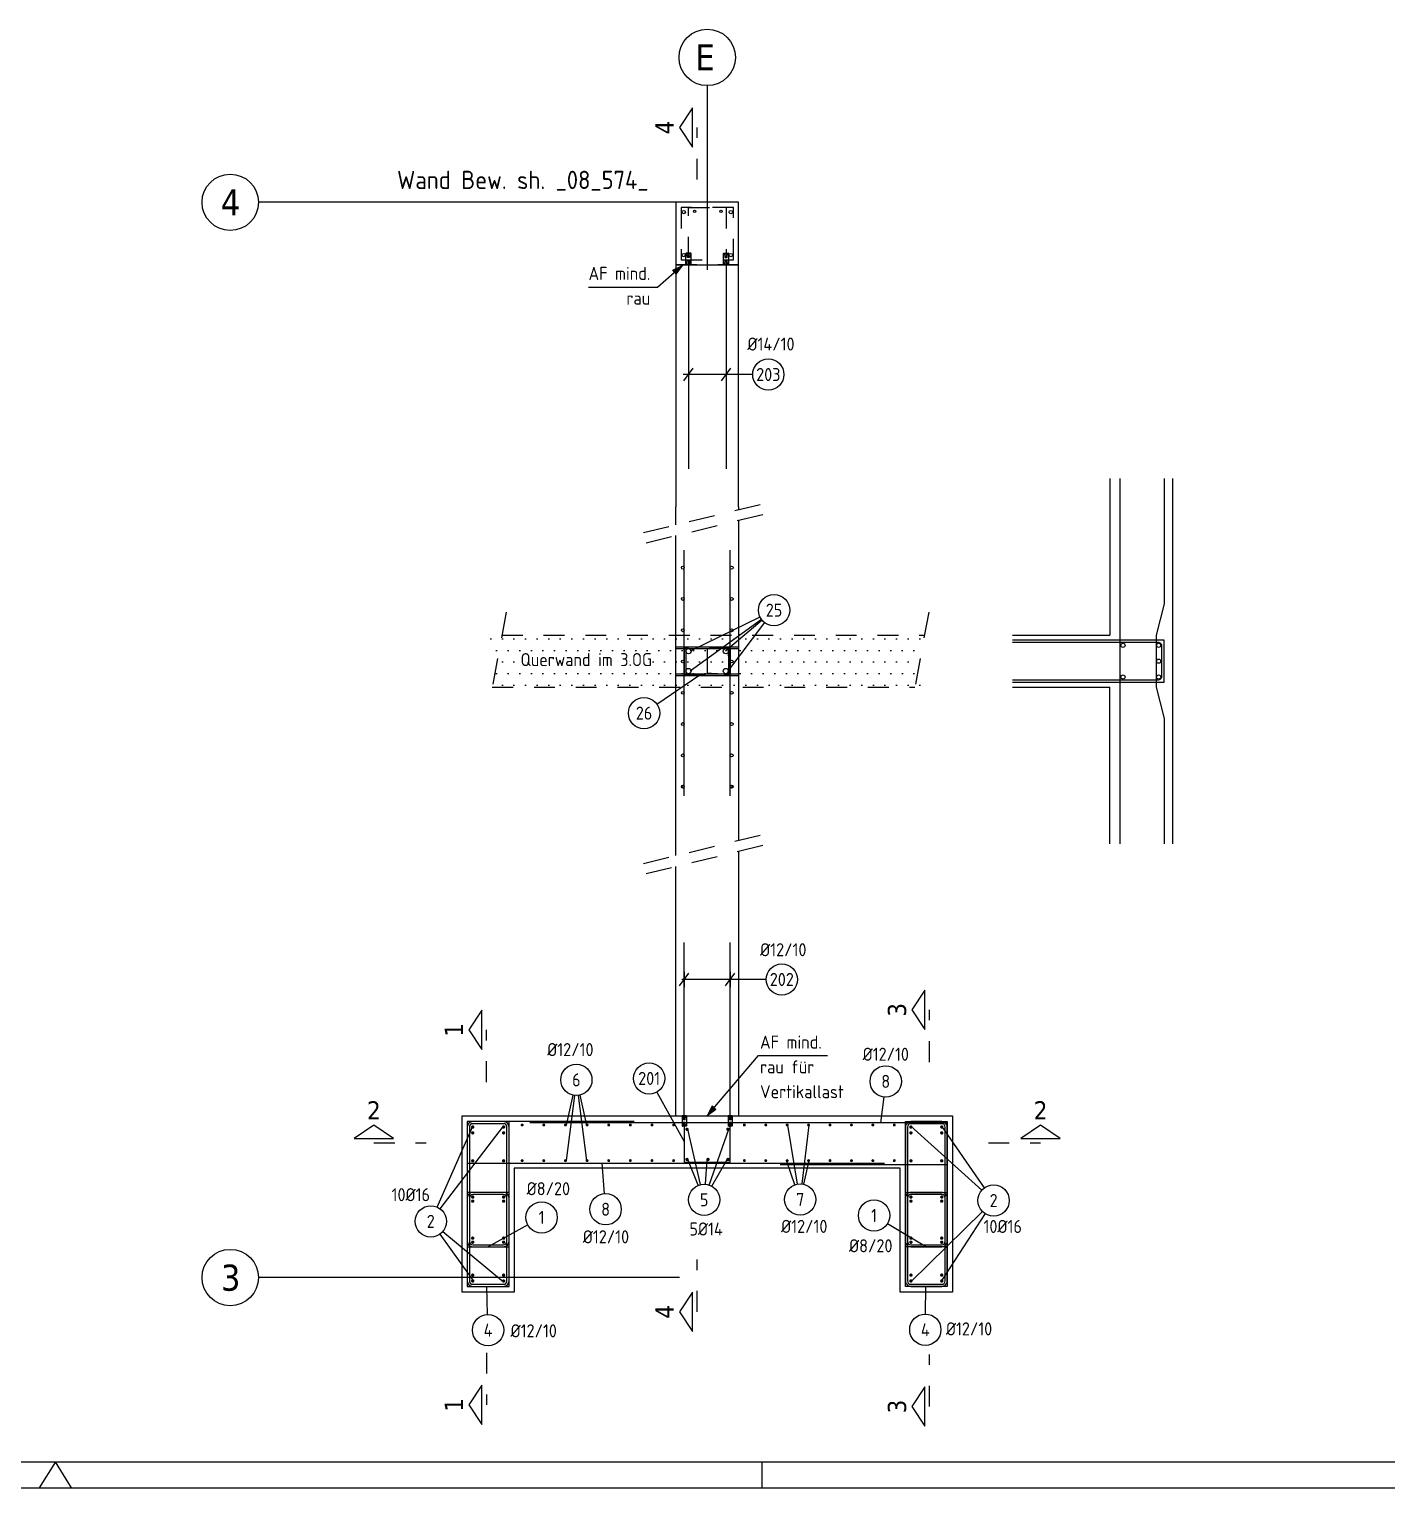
# Model space of a CAD drawing. Extents: x -6.5 to 37.8, y -21.5 to 0.
# Drawn here: x 12.76 to 19.27, y -21.46 to -14.47 of the extents above; entities that cross this region are included whole.
import ezdxf
from ezdxf.enums import TextEntityAlignment as Align

# ---------------------------------------------------------------- set-up
doc = ezdxf.new("R2010")
doc.units = 0
doc.header["$LTSCALE"] = 0.25
for name, pattern in [('AUSGEZOGEN', [1000.01, 1000, 0.01]), ('DASHDOTSMALL', [1.05, 0.5, -0.25, 0.05, -0.25]), ('GESTRICHELT', [0.75, 0.5, -0.25]), ('HIDDEN', [0.375, 0.25, -0.125]), ('HIDDEN2', [0.187, 0.125, -0.062]), ('PUNKT', [0.175, 0.05, -0.125]), ('STRICHPUNKT2', [0.55, 0.25, -0.125, 0.05, -0.125]), ('VERDECKT', [0.375, 0.25, -0.125])]:
    doc.linetypes.add(name, pattern=pattern)
for name, color, linetype in [('ACHSEN', 7, 'Continuous'), ('AFU', 7, 'Continuous'), ('BETON', 7, 'Continuous'), ('DRUEBER', 7, 'Continuous'), ('HILFE', 7, 'Continuous'), ('LENTON', 7, 'Continuous'), ('OBJEKT', 7, 'Continuous'), ('RAHMEN', 7, 'Continuous'), ('RND', 7, 'Continuous'), ('RND-1', 7, 'Continuous'), ('SCHNITTE', 7, 'Continuous'), ('SFP_Achsen', 7, 'Continuous'), ('TEXT', 7, 'Continuous'), ('VERDECKT', 7, 'Continuous')]:
    doc.layers.add(name, color=color, linetype=linetype)
doc.layers.add('NOPLOT', color=7, linetype='Continuous', plot=False)
doc.styles.add('helv', font='tahoma.ttf')
doc.styles.add('txt', font='isocp.shx')
doc.linetypes.add('AFU_50K', pattern='A,0.15,["/",Standard,S=0.2,R=0,X=-0.01,Y=-0.1],0.07,["/",Standard,S=0.2,R=0,X=-0.01,Y=-0.1],0.15', length=0.37)

# ---------------------------------------------------------------- blocks, each defined once
blk = doc.blocks.new('RND_HIN')
at = {"layer": 'RND', "color": 7, "linetype": 'Continuous'}
blk.add_circle((0, 0), 0.3, dxfattribs=at)
at = {"layer": 'RND', "color": 7, "linetype": 'Continuous', "style": 'txt'}
blk.add_attdef('POSI', text='', height=0.25, dxfattribs=at).set_placement((0, 0), align=Align.MIDDLE)
blk = doc.blocks.new('SCHN-2')
at = {"layer": 'SCHNITTE', "color": 6, "linetype": 'Continuous'}
blk.add_lwpolyline([(0.378, 0.088), (0, 0.34), (-0.378, 0.088)], close=True, dxfattribs=at)
at = {"layer": 'SCHNITTE', "color": 1, "linetype": 'DASHDOTSMALL', "style": 'helv'}
blk.add_attdef('SCHN-2', text='', height=0.35, dxfattribs=at).set_placement((0, 0.45), align=Align.CENTER)
blk = doc.blocks.new('LEI_GRE')
at = {"layer": 'RND', "color": 7, "linetype": 'Continuous'}
for p, q in [((-0.09, -0.12), (0.09, 0.12)), ((0, 0.15), (0, -0.15))]:
    blk.add_line(p, q, dxfattribs=at)
blk = doc.blocks.new('A1-19-0')
at = {"layer": 'RAHMEN', "color": 5}
blk.add_line((2, 0.5), (102.6, 0.5), dxfattribs=at)
at = {"layer": 'RAHMEN', "color": 7, "linetype": 'Continuous'}
for p, q in [((51.55, 0.5), (51.24, 0)), ((51.86, 0), (51.55, 0.5))]:
    blk.add_line(p, q, dxfattribs=at)
at = {"layer": 'RAHMEN', "color": 7}
blk.add_line((65.1, 0), (65.1, 0.5), dxfattribs=at)
at = {"layer": 'RAHMEN'}
blk.add_line((0, 0), (103.1, 0), dxfattribs=at)
blk = doc.blocks.new('Pfeillinie')
at = {"layer": 'TEXT', "linetype": 'Continuous'}
blk.add_hatch(color=7, dxfattribs=at).paths.add_polyline_path([(0, 0), (-0.8, 0.2), (-0.8, 0), (-0.8, -0.2)])
at = {"layer": 'TEXT', "color": 7, "linetype": 'Continuous'}
for p, q in [((-0.8, 0), (-0.8, 0.2)), ((-0.8, 0.2), (0, 0)), ((-0.8, 0), (-0.8, -0.2)), ((-0.8, -0.2), (0, 0))]:
    blk.add_line(p, q, dxfattribs=at)

msp = doc.modelspace()

# ---------------------------------------------------------------- hatches: boundary and pattern name
at = {"layer": 'OBJEKT', "linetype": 'AUSGEZOGEN'}
h = msp.add_hatch(dxfattribs=at)
h.set_pattern_fill('DOTS', color=102, scale=0.035, style=0, double=1)
h.paths.add_polyline_path([(14.9706, -17.3733), (16.9959, -17.3733), (17.0419, -17.6233), (15.0166, -17.6233)])
h = msp.add_hatch(dxfattribs=at)
h.set_pattern_fill('DOTS', color=102, scale=0.035, style=0, double=1)
h.paths.add_polyline_path([(17.0528, -17.3733), (15.0275, -17.3733), (14.9815, -17.6233), (17.0068, -17.6233)])

# ---------------------------------------------------------------- linework, layer by layer
at = {"layer": 'ACHSEN', "color": 140, "linetype": 'AUSGEZOGEN'}
for p, q in [((16.0117, -14.7393), (16.0117, -15.6222)), ((15.8779, -15.2989), (13.8612, -15.2989)), ((15.8779, -20.453), (13.8612, -20.453))]:
    msp.add_line(p, q, dxfattribs=at)
at = {"layer": 'AFU', "color": 8, "linetype": 'AFU_50K'}
for p, q in [((15.8617, -15.5989), (16.1617, -15.5989)), ((15.8617, -19.678), (16.1617, -19.678))]:
    msp.add_line(p, q, dxfattribs=at)
at = {"layer": 'BETON', "color": 6, "linetype": 'AUSGEZOGEN', "lineweight": -2}
for p, q in [((16.1617, -15.2989), (15.8617, -15.2989)), ((15.8617, -15.2989), (15.8617, -15.7489)), ((16.1617, -15.7489), (16.1617, -15.2989)), ((15.8617, -16.8447), (15.8617, -16.7589)), ((16.1617, -16.7589), (16.1617, -16.7719)), ((16.1617, -16.8234), (16.1617, -18.3578)), ((15.8617, -18.4305), (15.8617, -16.8961)), ((16.1617, -18.4092), (16.1617, -19.678)), ((15.8617, -19.678), (15.8617, -18.482)), ((14.8367, -20.523), (14.8367, -19.678)), ((14.8367, -19.678), (15.8617, -19.678)), ((16.1617, -19.678), (17.1867, -19.678)), ((17.1867, -19.678), (17.1867, -20.523)), ((16.9367, -19.928), (15.0867, -19.928)), ((15.0867, -19.928), (15.0867, -20.523)), ((16.9367, -20.523), (16.9367, -19.928)), ((15.0867, -20.523), (14.8367, -20.523)), ((17.1867, -20.523), (16.9367, -20.523))]:
    msp.add_line(p, q, dxfattribs=at)
at = {"layer": 'BETON', "color": 6, "linetype": 'AUSGEZOGEN'}
for p, q in [((15.8617, -15.7489), (15.8617, -16.7589)), ((16.1617, -16.7589), (16.1617, -15.7489))]:
    msp.add_line(p, q, dxfattribs=at)
at = {"layer": 'DRUEBER', "color": 7, "linetype": 'PUNKT'}
for p, q in [((15.0275, -17.3733), (17.0528, -17.3733)), ((14.9815, -17.6233), (17.0068, -17.6233))]:
    msp.add_line(p, q, dxfattribs=at)
at = {"layer": 'HILFE', "color": 102, "linetype": 'GESTRICHELT'}
for p, q in [((15.7068, -16.8823), (16.2835, -16.7424)), ((15.7185, -16.9309), (16.2952, -16.791)), ((15.0477, -17.2637), (14.9678, -17.6979)), ((17.073, -17.2637), (16.9931, -17.6979)), ((15.7068, -18.4681), (16.2835, -18.3282)), ((15.7185, -18.5167), (16.2952, -18.3768))]:
    msp.add_line(p, q, dxfattribs=at)
at = {"layer": 'LENTON', "color": 102}
for p, q in [((15.909, -15.5443), (15.9107, -15.5426)), ((15.909, -15.5947), (15.909, -15.5443)), ((15.9122, -15.5426), (15.9107, -15.5426)), ((15.9217, -15.5426), (15.9122, -15.5426)), ((15.9145, -15.5436), (15.9133, -15.5426)), ((15.9289, -15.5436), (15.9145, -15.5436)), ((15.9167, -15.5639), (15.9145, -15.5436)), ((15.9145, -15.5436), (15.9289, -15.5436)), ((15.9145, -15.5971), (15.9167, -15.5768)), ((15.9267, -15.5639), (15.9167, -15.5639)), ((15.9167, -15.5768), (15.9267, -15.5768)), ((15.9312, -15.5426), (15.9217, -15.5426)), ((15.9289, -15.5436), (15.9267, -15.5639)), ((15.9267, -15.5768), (15.9289, -15.5971)), ((15.9301, -15.5426), (15.9289, -15.5436)), ((15.9327, -15.5426), (15.9312, -15.5426)), ((15.9327, -15.5426), (15.9344, -15.5443)), ((15.9344, -15.5947), (15.9344, -15.5443)), ((16.0907, -15.5426), (16.089, -15.5443)), ((16.089, -15.5947), (16.089, -15.5443)), ((16.0907, -15.5426), (16.0922, -15.5426)), ((16.0922, -15.5426), (16.1017, -15.5426)), ((16.0933, -15.5426), (16.0945, -15.5436)), ((16.0945, -15.5436), (16.1089, -15.5436)), ((16.0945, -15.5436), (16.0967, -15.5639)), ((16.1089, -15.5436), (16.0945, -15.5436)), ((16.0967, -15.5768), (16.0945, -15.5971)), ((16.0967, -15.5639), (16.1067, -15.5639)), ((16.1067, -15.5768), (16.0967, -15.5768)), ((16.1017, -15.5426), (16.1112, -15.5426)), ((16.1067, -15.5639), (16.1089, -15.5436)), ((16.1089, -15.5971), (16.1067, -15.5768)), ((16.1089, -15.5436), (16.1101, -15.5426)), ((16.1112, -15.5426), (16.1127, -15.5426)), ((16.1144, -15.5443), (16.1127, -15.5426)), ((16.1144, -15.5947), (16.1144, -15.5443)), ((15.9105, -15.5955), (15.909, -15.5947)), ((15.909, -15.5971), (15.9105, -15.5963)), ((15.909, -15.5981), (15.909, -15.5971)), ((15.9154, -15.5981), (15.909, -15.5981)), ((15.9133, -15.5981), (15.9145, -15.5971)), ((15.9145, -15.5971), (15.9289, -15.5971)), ((15.9289, -15.5971), (15.9145, -15.5971)), ((15.9281, -15.5981), (15.9154, -15.5981)), ((15.9344, -15.5981), (15.9281, -15.5981)), ((15.9289, -15.5971), (15.9301, -15.5981)), ((15.9344, -15.5947), (15.9329, -15.5955)), ((15.9329, -15.5963), (15.9344, -15.5971)), ((15.9344, -15.5981), (15.9344, -15.5971)), ((16.089, -15.5947), (16.0905, -15.5955)), ((16.0905, -15.5963), (16.089, -15.5971)), ((16.089, -15.5981), (16.089, -15.5971)), ((16.089, -15.5981), (16.0954, -15.5981)), ((16.0945, -15.5971), (16.0933, -15.5981)), ((16.1089, -15.5971), (16.0945, -15.5971)), ((16.0945, -15.5971), (16.1089, -15.5971)), ((16.0954, -15.5981), (16.1081, -15.5981)), ((16.1081, -15.5981), (16.1144, -15.5981)), ((16.1101, -15.5981), (16.1089, -15.5971)), ((16.1129, -15.5955), (16.1144, -15.5947)), ((16.1144, -15.5971), (16.1129, -15.5963)), ((16.1144, -15.5981), (16.1144, -15.5971)), ((15.8919, -19.678), (15.8919, -19.679)), ((15.8968, -19.678), (15.8919, -19.678)), ((15.8919, -19.679), (15.893, -19.6796)), ((15.893, -19.6803), (15.8919, -19.6809)), ((15.8919, -19.6809), (15.8919, -19.7265)), ((15.8944, -19.678), (15.8956, -19.6789)), ((15.9078, -19.6789), (15.8956, -19.6789)), ((15.8956, -19.6789), (15.8974, -19.6965)), ((15.9078, -19.6789), (15.8956, -19.6789)), ((15.8974, -19.7092), (15.8956, -19.7268)), ((15.9066, -19.678), (15.8968, -19.678)), ((15.906, -19.6965), (15.8974, -19.6965)), ((15.906, -19.7092), (15.8974, -19.7092)), ((15.906, -19.6965), (15.9078, -19.6789)), ((15.9078, -19.7268), (15.906, -19.7092)), ((15.9115, -19.678), (15.9066, -19.678)), ((15.9078, -19.6789), (15.909, -19.678)), ((15.9104, -19.6796), (15.9115, -19.679)), ((15.9115, -19.6809), (15.9104, -19.6803)), ((15.9115, -19.678), (15.9115, -19.679)), ((15.9115, -19.6809), (15.9115, -19.7265)), ((16.1119, -19.678), (16.1119, -19.679)), ((16.1168, -19.678), (16.1119, -19.678)), ((16.1119, -19.679), (16.113, -19.6796)), ((16.113, -19.6803), (16.1119, -19.6809)), ((16.1119, -19.6809), (16.1119, -19.7265)), ((16.1144, -19.678), (16.1156, -19.6789)), ((16.1278, -19.6789), (16.1156, -19.6789)), ((16.1156, -19.6789), (16.1174, -19.6965)), ((16.1278, -19.6789), (16.1156, -19.6789)), ((16.1174, -19.7092), (16.1156, -19.7268)), ((16.1266, -19.678), (16.1168, -19.678)), ((16.126, -19.6965), (16.1174, -19.6965)), ((16.126, -19.7092), (16.1174, -19.7092)), ((16.126, -19.6965), (16.1278, -19.6789)), ((16.1278, -19.7268), (16.126, -19.7092)), ((16.1315, -19.678), (16.1266, -19.678)), ((16.1278, -19.6789), (16.129, -19.678)), ((16.1304, -19.6796), (16.1315, -19.679)), ((16.1315, -19.6809), (16.1304, -19.6803)), ((16.1315, -19.678), (16.1315, -19.679)), ((16.1315, -19.6809), (16.1315, -19.7265)), ((15.8919, -19.7265), (15.8932, -19.7278)), ((15.8932, -19.7278), (15.8943, -19.7278)), ((15.9017, -19.7278), (15.8943, -19.7278)), ((15.8956, -19.7268), (15.8944, -19.7278)), ((15.9091, -19.7278), (15.9017, -19.7278)), ((15.909, -19.7278), (15.9078, -19.7268)), ((15.9102, -19.7278), (15.9091, -19.7278)), ((15.9102, -19.7278), (15.9115, -19.7265)), ((16.1119, -19.7265), (16.1132, -19.7278)), ((16.1132, -19.7278), (16.1143, -19.7278)), ((16.1217, -19.7278), (16.1143, -19.7278)), ((16.1156, -19.7268), (16.1144, -19.7278)), ((16.1291, -19.7278), (16.1217, -19.7278)), ((16.129, -19.7278), (16.1278, -19.7268)), ((16.1302, -19.7278), (16.1291, -19.7278)), ((16.1302, -19.7278), (16.1315, -19.7265))]:
    msp.add_line(p, q, dxfattribs=at)
at = {"layer": 'LENTON', "color": 102, "linetype": 'AUSGEZOGEN'}
for p, q in [((15.9078, -19.7268), (15.8956, -19.7268)), ((16.1278, -19.7268), (16.1156, -19.7268))]:
    msp.add_line(p, q, dxfattribs=at)
at = {"layer": 'LENTON', "color": 102}
for centre, start, end in [((15.9103, -15.5959), 297.50006, 62.49994), ((15.9331, -15.5959), 117.50004, 242.49996), ((16.0903, -15.5959), 297.50004, 62.49996), ((16.1131, -15.5959), 117.50006, 242.49994), ((15.8928, -19.68), 297.50006, 62.49994), ((15.9106, -19.68), 117.50004, 242.49996), ((16.1128, -19.68), 297.50006, 62.49994), ((16.1306, -19.68), 117.50004, 242.49996)]:
    msp.add_arc(centre, 0.00041, start, end, dxfattribs=at)
at = {"layer": 'NOPLOT', "color": 191, "linetype": 'Continuous'}
for p, q in [((17.941, -16.6233), (17.941, -17.3733)), ((18.241, -16.6233), (18.241, -18.3733)), ((17.4752, -17.3733), (17.941, -17.3733)), ((15.8617, -17.4303), (16.1617, -17.4303)), ((15.8617, -17.4383), (16.1617, -17.4383)), ((15.8617, -17.5583), (16.1617, -17.5583)), ((15.8617, -17.5663), (16.1617, -17.5663)), ((17.4752, -17.6233), (17.941, -17.6233)), ((17.941, -18.3733), (17.941, -17.6233))]:
    msp.add_line(p, q, dxfattribs=at)
at = {"layer": 'NOPLOT', "color": 191, "linetype": 'Continuous', "lineweight": -2}
for p, q in [((15.9017, -17.4383), (15.9017, -17.5583)), ((15.9097, -17.4383), (15.9097, -17.5583)), ((16.0117, -17.4383), (16.0117, -17.5583)), ((16.1137, -17.4383), (16.1137, -17.5583)), ((16.1217, -17.4383), (16.1217, -17.5583))]:
    msp.add_line(p, q, dxfattribs=at)
at = {"layer": 'NOPLOT', "color": 191, "linetype": 'Continuous'}
for points in [[(17.991, -18.3733), (17.991, -16.6233)], [(18.201, -16.6233), (18.201, -17.2233), (18.163, -17.3733), (18.163, -17.6233), (18.201, -17.7733), (18.201, -18.3733)], [(17.4752, -17.5983), (18.201, -17.5983), (18.201, -17.3983), (17.4752, -17.3983)]]:
    msp.add_lwpolyline(points, dxfattribs=at)
msp.add_lwpolyline([(17.4752, -17.5883), (18.171, -17.5883, 0.414214), (18.191, -17.5683), (18.191, -17.4283, 0.414214), (18.171, -17.4083), (17.4752, -17.4083)], format="xyb", dxfattribs=at)
for points in [[(15.0617, -20.4695), (15.0617, -19.7315, 0.414214), (15.0357, -19.7055), (14.8877, -19.7055, 0.414214), (14.8617, -19.7315), (14.8617, -20.4695, 0.414214), (14.8877, -20.4955), (15.0357, -20.4955, 0.414214)], [(15.0517, -20.4695), (15.0517, -19.7315, 0.414214), (15.0357, -19.7155), (14.8877, -19.7155, 0.414214), (14.8717, -19.7315), (14.8717, -20.4695, 0.414214), (14.8877, -20.4855), (15.0357, -20.4855, 0.414214)], [(17.1617, -20.4695), (17.1617, -19.7315, 0.414214), (17.1357, -19.7055), (16.9877, -19.7055, 0.414214), (16.9617, -19.7315), (16.9617, -20.4695, 0.414214), (16.9877, -20.4955), (17.1357, -20.4955, 0.414214)], [(17.1517, -20.4695), (17.1517, -19.7315, 0.414214), (17.1357, -19.7155), (16.9877, -19.7155, 0.414214), (16.9717, -19.7315), (16.9717, -20.4695, 0.414214), (16.9877, -20.4855), (17.1357, -20.4855, 0.414214)], [(15.0617, -20.2795), (15.0617, -20.0715, 0.414214), (15.0357, -20.0455), (14.8877, -20.0455, 0.414214), (14.8617, -20.0715), (14.8617, -20.2795, 0.414214), (14.8877, -20.3055), (15.0357, -20.3055, 0.414214)], [(15.0517, -20.2795), (15.0517, -20.0715, 0.414214), (15.0357, -20.0555), (14.8877, -20.0555, 0.414214), (14.8717, -20.0715), (14.8717, -20.2795, 0.414214), (14.8877, -20.2955), (15.0357, -20.2955, 0.414214)], [(17.1617, -20.2795), (17.1617, -20.0715, 0.414214), (17.1357, -20.0455), (16.9877, -20.0455, 0.414214), (16.9617, -20.0715), (16.9617, -20.2795, 0.414214), (16.9877, -20.3055), (17.1357, -20.3055, 0.414214)], [(17.1517, -20.2795), (17.1517, -20.0715, 0.414214), (17.1357, -20.0555), (16.9877, -20.0555, 0.414214), (16.9717, -20.0715), (16.9717, -20.2795, 0.414214), (16.9877, -20.2955), (17.1357, -20.2955, 0.414214)]]:
    msp.add_lwpolyline(points, format="xyb", close=True, dxfattribs=at)
at = {"layer": 'NOPLOT', "color": 191, "linetype": 'Continuous', "const_width": 0.008}
for points in [[(14.8877, -19.7636, 1), (14.8877, -19.7556, 1)], [(15.0357, -19.7636, -1), (15.0357, -19.7556, -1)], [(16.9877, -19.7636, 1), (16.9877, -19.7556, 1)], [(17.1357, -19.7636, -1), (17.1357, -19.7556, -1)], [(14.8877, -20.0909, 1), (14.8877, -20.0829, 1)], [(15.0357, -20.0909, -1), (15.0357, -20.0829, -1)], [(16.9877, -20.0909, 1), (16.9877, -20.0829, 1)], [(17.1357, -20.0909, -1), (17.1357, -20.0829, -1)], [(14.8877, -20.2681, 1), (14.8877, -20.2601, 1)], [(15.0357, -20.2681, -1), (15.0357, -20.2601, -1)], [(16.9877, -20.2681, 1), (16.9877, -20.2601, 1)], [(17.1357, -20.2681, -1), (17.1357, -20.2601, -1)], [(14.8877, -20.4454, 1), (14.8877, -20.4374, 1)], [(15.0357, -20.4454, -1), (15.0357, -20.4374, -1)], [(16.9877, -20.4454, 1), (16.9877, -20.4374, 1)], [(17.1357, -20.4454, -1), (17.1357, -20.4374, -1)]]:
    msp.add_lwpolyline(points, format="xyb", close=True, dxfattribs=at)
at = {"layer": 'NOPLOT', "color": 191, "linetype": 'Continuous'}
for centre, radius in [((18.0045, -17.4222), 0.01), ((18.1749, -17.4222), 0.01), ((18.1749, -17.4986), 0.01), ((18.0045, -17.5744), 0.01), ((18.1749, -17.5744), 0.01), ((15.8967, -18.1001), 0.005), ((16.1267, -18.1001), 0.005)]:
    msp.add_circle(centre, radius, dxfattribs=at)
at = {"layer": 'RND', "color": 102, "linetype": 'AUSGEZOGEN'}
for p, q in [((16.2294, -16.1242), (15.897, -16.1242)), ((16.271, -17.298), (15.9295, -17.546)), ((16.2644, -17.2869), (15.9303, -17.451)), ((16.2744, -17.3023), (16.0986, -17.451)), ((16.2863, -17.3136), (16.108, -17.5484)), ((15.7704, -17.7049), (15.9756, -17.5633)), ((16.294, -19.0243), (15.8903, -19.0243)), ((15.7697, -19.5641), (15.9017, -19.8012)), ((15.3678, -19.5786), (15.3354, -19.7218)), ((15.3749, -19.5798), (15.3354, -19.8925)), ((15.3935, -19.5799), (15.4322, -19.8925)), ((15.4005, -19.5787), (15.4322, -19.7218)), ((16.8576, -19.587), (16.842, -19.711)), ((14.7168, -20.1151), (14.8877, -19.7275)), ((14.7322, -20.1241), (15.0357, -19.7275)), ((15.98, -20.0073), (15.9187, -19.7424)), ((16.0216, -20.0096), (16.1149, -19.7424)), ((16.445, -20.0049), (16.3983, -19.7218)), ((16.4663, -20.0045), (16.5009, -19.7218)), ((17.3283, -20.0338), (16.9877, -19.7275)), ((17.3412, -20.0224), (17.1357, -19.7275)), ((15.5188, -20.051), (15.5073, -19.9055)), ((15.9688, -20.0109), (15.9187, -19.8869)), ((16.0025, -20.0056), (16.0112, -19.8869)), ((16.034, -20.0152), (16.1069, -19.8869)), ((16.4322, -20.0082), (16.3913, -19.8925)), ((16.4743, -20.0059), (16.5009, -19.8925)), ((17.3306, -20.1365), (16.9877, -20.4735)), ((15.1521, -20.2009), (14.9617, -20.3055)), ((16.8753, -20.1939), (17.0617, -20.3055)), ((17.3431, -20.1468), (17.1357, -20.4655)), ((14.7302, -20.2447), (14.8877, -20.4655)), ((14.7443, -20.2316), (15.0357, -20.4735)), ((14.9591, -20.6301), (14.9553, -20.4955)), ((17.0575, -20.628), (17.0587, -20.4955))]:
    msp.add_line(p, q, dxfattribs=at)
at = {"layer": 'RND', "color": 1, "linetype": 'HIDDEN'}
msp.add_lwpolyline([(15.8867, -15.5739), (16.1367, -15.5739), (16.1367, -15.3239), (15.8867, -15.3239)], close=True, dxfattribs=at)
msp.add_lwpolyline([(15.9217, -15.5639), (15.9217, -15.3239), (16.1017, -15.3239), (16.1017, -15.5639)], dxfattribs=at)
at = {"layer": 'RND', "color": 1, "linetype": 'AUSGEZOGEN'}
for points in [[(15.9217, -15.5768), (15.9217, -16.5768)], [(16.1017, -15.5768), (16.1017, -16.5768)], [(15.9017, -18.1439), (15.9017, -16.9659)], [(16.1217, -18.1439), (16.1217, -16.9659)], [(15.9017, -19.6965), (15.9017, -18.8465)], [(16.1217, -19.6965), (16.1217, -18.8465)], [(15.6617, -19.7055), (14.8617, -19.7055), (14.8617, -19.9055), (16.8617, -19.9055)], [(16.3617, -19.911), (17.1617, -19.911), (17.1617, -19.711), (15.1617, -19.711)], [(15.9017, -19.7092), (15.9017, -19.8992), (16.1217, -19.8992), (16.1217, -19.7092)]]:
    msp.add_lwpolyline(points, dxfattribs=at)
at = {"layer": 'RND', "color": 102, "linetype": 'AUSGEZOGEN'}
for points in [[(15.8926, -15.601), (15.7727, -15.7067), (15.4426, -15.7067)], [(16.0117, -19.678), (16.2576, -19.3881), (16.5877, -19.3881)]]:
    msp.add_lwpolyline(points, dxfattribs=at)
at = {"layer": 'RND', "color": 1, "linetype": 'AUSGEZOGEN'}
for points in [[(14.8617, -20.4955), (15.0617, -20.4955), (15.0617, -19.7055), (14.8617, -19.7055)], [(17.1617, -20.4955), (16.9617, -20.4955), (16.9617, -19.7055), (17.1617, -19.7055)], [(14.8617, -20.3055), (15.0617, -20.3055), (15.0617, -20.0455), (14.8617, -20.0455)], [(17.1617, -20.3055), (16.9617, -20.3055), (16.9617, -20.0455), (17.1617, -20.0455)]]:
    msp.add_lwpolyline(points, close=True, dxfattribs=at)
at = {"layer": 'RND', "color": 7, "linetype": 'AUSGEZOGEN'}
for points, const_width in [([(15.121, -19.7218, 1), (15.128, -19.7218, 1)], 0.007), ([(15.2247, -19.7218, 1), (15.2317, -19.7218, 1)], 0.007), ([(15.3284, -19.7218, 1), (15.3354, -19.7218, 1)], 0.007), ([(15.4322, -19.7218, 1), (15.4392, -19.7218, 1)], 0.007), ([(15.5359, -19.7218, 1), (15.5429, -19.7218, 1)], 0.007), ([(15.6396, -19.7218, 1), (15.6466, -19.7218, 1)], 0.007), ([(15.7433, -19.7218, 1), (15.7503, -19.7218, 1)], 0.007), ([(15.847, -19.7218, 1), (15.854, -19.7218, 1)], 0.007), ([(16.186, -19.7218, 1), (16.193, -19.7218, 1)], 0.007), ([(16.2886, -19.7218, 1), (16.2956, -19.7218, 1)], 0.007), ([(16.3913, -19.7218, 1), (16.3983, -19.7218, 1)], 0.007), ([(16.4939, -19.7218, 1), (16.5009, -19.7218, 1)], 0.007), ([(16.5966, -19.7218, 1), (16.6036, -19.7218, 1)], 0.007), ([(16.6993, -19.7218, 1), (16.7063, -19.7218, 1)], 0.007), ([(16.8019, -19.7218, 1), (16.8089, -19.7218, 1)], 0.007), ([(16.9046, -19.7218, 1), (16.9116, -19.7218, 1)], 0.007), ([(14.8877, -19.7355, 1), (14.8877, -19.7275, 1)], 0.008), ([(15.0357, -19.7355, 1), (15.0357, -19.7275, 1)], 0.008), ([(15.9107, -19.7424, 1), (15.9187, -19.7424, 1)], 0.008), ([(16.1069, -19.7424, 1), (16.1149, -19.7424, 1)], 0.008), ([(16.9877, -19.7355, 1), (16.9877, -19.7275, 1)], 0.008), ([(17.1357, -19.7355, 1), (17.1357, -19.7275, 1)], 0.008), ([(14.8877, -19.8975, 1), (14.8877, -19.8895, 1)], 0.008), ([(15.0357, -19.8975, 1), (15.0357, -19.8895, 1)], 0.008), ([(15.121, -19.8925, 1), (15.128, -19.8925, 1)], 0.007), ([(15.2247, -19.8925, 1), (15.2317, -19.8925, 1)], 0.007), ([(15.3284, -19.8925, 1), (15.3354, -19.8925, 1)], 0.007), ([(15.4322, -19.8925, 1), (15.4392, -19.8925, 1)], 0.007), ([(15.5359, -19.8925, 1), (15.5429, -19.8925, 1)], 0.007), ([(15.6396, -19.8925, 1), (15.6466, -19.8925, 1)], 0.007), ([(15.7433, -19.8925, 1), (15.7503, -19.8925, 1)], 0.007), ([(15.847, -19.8925, 1), (15.854, -19.8925, 1)], 0.007), ([(15.9107, -19.8869, 1), (15.9187, -19.8869, 1)], 0.008), ([(16.0112, -19.8869, 1), (16.0192, -19.8869, 1)], 0.008), ([(16.1069, -19.8869, 1), (16.1149, -19.8869, 1)], 0.008), ([(16.186, -19.8925, 1), (16.193, -19.8925, 1)], 0.007), ([(16.2886, -19.8925, 1), (16.2956, -19.8925, 1)], 0.007), ([(16.3913, -19.8925, 1), (16.3983, -19.8925, 1)], 0.007), ([(16.4939, -19.8925, 1), (16.5009, -19.8925, 1)], 0.007), ([(16.5966, -19.8925, 1), (16.6036, -19.8925, 1)], 0.007), ([(16.6993, -19.8925, 1), (16.7063, -19.8925, 1)], 0.007), ([(16.8019, -19.8925, 1), (16.8089, -19.8925, 1)], 0.007), ([(16.9046, -19.8925, 1), (16.9116, -19.8925, 1)], 0.007), ([(16.9877, -19.8975, 1), (16.9877, -19.8895, 1)], 0.008), ([(17.1357, -19.8975, 1), (17.1357, -19.8895, 1)], 0.008), ([(14.8877, -20.0632, -1), (14.8877, -20.0712, -1)], 0.008), ([(15.0357, -20.0632, -1), (15.0357, -20.0712, -1)], 0.008), ([(16.9877, -20.0632, -1), (16.9877, -20.0712, -1)], 0.008), ([(17.1357, -20.0632, -1), (17.1357, -20.0712, -1)], 0.008), ([(14.8877, -20.2877, 1), (14.8877, -20.2797, 1)], 0.008), ([(15.0357, -20.2877, 1), (15.0357, -20.2797, 1)], 0.008), ([(16.9877, -20.2877, 1), (16.9877, -20.2797, 1)], 0.008), ([(17.1357, -20.2877, 1), (17.1357, -20.2797, 1)], 0.008), ([(14.8877, -20.4735, 1), (14.8877, -20.4655, 1)], 0.008), ([(15.0357, -20.4735, 1), (15.0357, -20.4655, 1)], 0.008), ([(16.9877, -20.4735, 1), (16.9877, -20.4655, 1)], 0.008), ([(17.1357, -20.4735, 1), (17.1357, -20.4655, 1)], 0.008)]:
    msp.add_lwpolyline(points, format="xyb", close=True, dxfattribs=dict(at, const_width=const_width))
for centre, radius in [((15.8989, -15.3459), 0.008), ((15.9512, -15.3422), 0.006), ((16.0773, -15.3422), 0.006), ((16.1247, -15.3459), 0.008), ((15.8989, -15.552), 0.008), ((16.1247, -15.552), 0.008), ((15.8947, -17.0501), 0.007), ((16.1287, -17.0501), 0.007), ((15.8947, -17.2001), 0.007), ((16.1287, -17.2001), 0.007), ((15.8947, -17.3501), 0.007), ((16.1287, -17.3501), 0.007), ((15.9222, -17.4508), 0.0125), ((16.1012, -17.4508), 0.0125), ((15.8947, -17.5001), 0.007), ((15.9222, -17.5458), 0.0125), ((16.1012, -17.5458), 0.0125), ((16.1287, -17.5001), 0.007), ((15.8947, -17.6501), 0.007), ((16.1287, -17.6501), 0.007), ((15.8947, -17.8001), 0.007), ((16.1287, -17.8001), 0.007), ((15.8947, -17.9501), 0.007), ((16.1287, -17.9501), 0.007), ((15.8947, -18.1001), 0.007), ((16.1287, -18.1001), 0.007)]:
    msp.add_circle(centre, radius, dxfattribs=at)
at = {"layer": 'RND-1', "color": 7, "linetype": 'HIDDEN2'}
msp.add_lwpolyline([(16.0121, -17.5537), (16.1217, -17.5633), (16.1217, -17.4333), (15.9017, -17.4333), (15.9017, -17.5633), (16.1217, -17.5633), (16.1121, -17.4537)], dxfattribs=at)
at = {"layer": 'SCHNITTE', "color": 6, "linetype": 'STRICHPUNKT2'}
for p, q in [((15.9629, -15.1901), (15.9629, -14.9401)), ((17.0772, -19.4199), (17.0772, -19.1699)), ((14.9536, -19.516), (14.9536, -19.266)), ((14.4139, -19.8079), (14.6639, -19.8079)), ((17.3591, -19.8079), (17.6091, -19.8079)), ((15.9629, -20.6172), (15.9629, -20.3672)), ((14.9536, -20.8136), (14.9536, -21.0636)), ((17.0772, -21.0716), (17.0772, -20.8216))]:
    msp.add_line(p, q, dxfattribs=at)
at = {"layer": 'SFP_Achsen', "color": 7, "linetype": 'AUSGEZOGEN'}
for centre in [(16.0117, -14.6041), (13.7259, -15.2989), (13.7259, -20.453)]:
    msp.add_circle(centre, 0.1352, dxfattribs=at)
at = {"layer": 'VERDECKT', "color": 7, "linetype": 'VERDECKT', "lineweight": -2}
msp.add_line((16.1617, -15.5989), (15.8617, -15.5989), dxfattribs=at)

# ---------------------------------------------------------------- block references
at = {"layer": 'RAHMEN', "color": 7, "linetype": 'AUSGEZOGEN', "xscale": 0.25, "yscale": 0.25, "zscale": 0.25}
msp.add_blockref('A1-19-0', (0, -21.461), dxfattribs=at)
at = {"layer": 'RND', "color": 102, "linetype": 'AUSGEZOGEN', "xscale": 0.0625, "yscale": 0.0625, "zscale": 0.0625}
for p, rotation in [((15.8926, -15.601), 41.40717815054708), ((16.0117, -19.678), 229.6999455702439)]:
    msp.add_blockref('Pfeillinie', p, dxfattribs=dict(at, rotation=rotation))
at = {"layer": 'RND', "color": 7, "linetype": 'AUSGEZOGEN', "xscale": 0.25, "yscale": 0.25, "zscale": 0.25}
for p, values in [((16.3044, -16.1242), {'POSI': '203'}), ((16.3317, -17.2539), {'POSI': '25'}), ((15.7087, -17.7474), {'POSI': '26'}), ((16.369, -19.0243), {'POSI': '202'}), ((15.3843, -19.5054), {'POSI': '6'}), ((15.7332, -19.4986), {'POSI': '201'}), ((16.867, -19.5126), {'POSI': '8'}), ((15.5246, -20.1257), {'POSI': '8'}), ((15.9969, -20.0804), {'POSI': '5'}), ((16.4572, -20.0789), {'POSI': '7'}), ((17.3841, -20.0839), {'POSI': '2'}), ((14.6866, -20.1837), {'POSI': '2'}), ((15.2179, -20.1648), {'POSI': '1'}), ((16.811, -20.1553), {'POSI': '1'}), ((14.9612, -20.705), {'POSI': '4'}), ((17.0568, -20.703), {'POSI': '4'})]:
    msp.add_blockref('RND_HIN', p, dxfattribs=at).add_auto_attribs(values)
for p in [(15.9217, -16.1242), (16.1017, -16.1242), (15.9017, -19.0243), (16.1217, -19.0243)]:
    msp.add_blockref('LEI_GRE', p, dxfattribs=at)
at = {"layer": 'SCHNITTE', "color": 6, "linetype": 'STRICHPUNKT2', "xscale": 0.25, "yscale": 0.25, "zscale": 0.25, "rotation": 90}
for p, values in [((15.9629, -14.9401), {'SCHN-2': '4'}), ((17.0772, -19.1699), {'SCHN-2': '3'}), ((14.9536, -19.266), {'SCHN-2': '1'}), ((15.9629, -20.6172), {'SCHN-2': '4'}), ((14.9536, -21.0636), {'SCHN-2': '1'}), ((17.0772, -21.0716), {'SCHN-2': '3'})]:
    msp.add_blockref('SCHN-2', p, dxfattribs=at).add_auto_attribs(values)
at = {"layer": 'SCHNITTE', "color": 6, "linetype": 'STRICHPUNKT2', "xscale": 0.25, "yscale": 0.25, "zscale": 0.25}
for p in [(14.4139, -19.8079), (17.6091, -19.8079)]:
    msp.add_blockref('SCHN-2', p, dxfattribs=at).add_auto_attribs({'SCHN-2': '2'})

# ---------------------------------------------------------------- texts
at = {"layer": 'SFP_Achsen', "color": 6, "linetype": 'AUSGEZOGEN', "style": 'helv'}
for s, p in [('E', (15.9547, -14.6663)), ('4', (13.6806, -15.362)), ('3', (13.6806, -20.5161))]:
    msp.add_text(s, height=0.125, dxfattribs=at).set_placement(p)
at = {"layer": 'TEXT', "color": 1, "linetype": 'AUSGEZOGEN', "style": 'txt'}
msp.add_text('Wand Bew. sh. _08_574_', height=0.0875, dxfattribs=at).set_placement((14.5249, -15.2351))
at = {"layer": 'TEXT', "color": 7, "linetype": 'AUSGEZOGEN', "style": 'txt'}
for s, p in [('AF mind.', (15.443, -15.6708)), ('rau', (15.6243, -15.7895)), ('%%C14/10', (16.2042, -16.0095)), ('Querwand im 3.OG', (15.1168, -17.5222)), ('%%C12/10', (16.265, -18.9129)), ('AF mind.', (16.2648, -19.3558)), ('%%C12/10', (15.2446, -19.3916)), ('%%C12/10', (16.7562, -19.4138)), ('rau für', (16.2648, -19.4745)), ('Vertikallast', (16.2648, -19.5933)), ('%%C8/20', (15.1459, -20.0584)), ('10%%C16', (14.4991, -20.0871)), ('5%%C14', (15.9263, -20.2516)), ('%%C12/10', (16.3656, -20.239)), ('10%%C16', (17.3358, -20.2395)), ('%%C12/10', (15.4152, -20.2891)), ('%%C8/20', (16.6911, -20.3321)), ('%%C12/10', (15.069, -20.7398)), ('%%C12/10', (17.1554, -20.7303))]:
    msp.add_text(s, height=0.0625, dxfattribs=at).set_placement(p)

doc.saveas('drawing.dxf')
